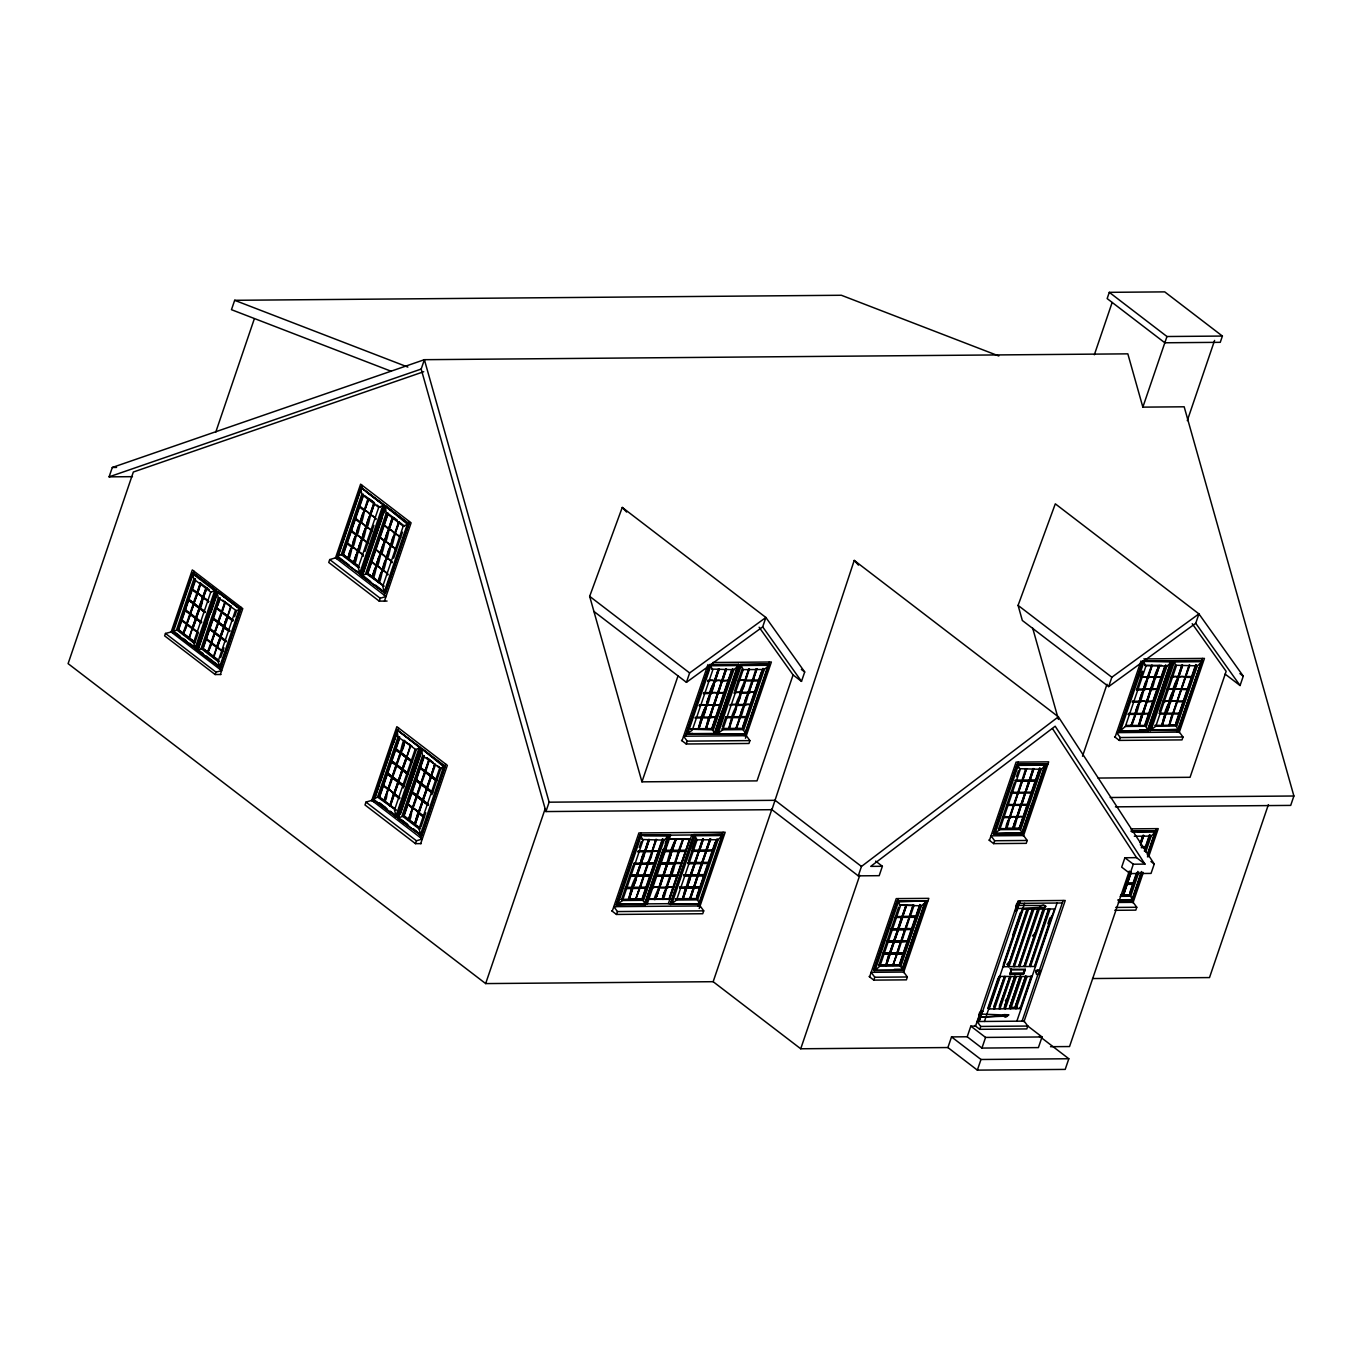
<?xml version="1.0" encoding="UTF-8"?>
<svg xmlns="http://www.w3.org/2000/svg" width="1362" height="1362" viewBox="0 0 1362 1362"><rect width="100%" height="100%" fill="white"/><g stroke="black" fill="none" stroke-linecap="round" stroke-linejoin="round"><path stroke-width="1.5" d="M1035.818 971.77L1037.435 970.408M1004.509 976.707L993.919 1006.246M1008.016 966.373L1027.476 909.203L1028.429 909.51L1008.97 966.679L1008.016 966.373L1027.067 908.88M1009.889 976.673L999.299 1006.195M1013.413 966.322L1032.873 909.152L1033.809 909.476L1014.349 966.645L1013.413 966.322L1032.447 908.829M1003.998 1008.152L1014.962 975.975L1004.696 1006.143M1015.286 976.622L1016.324 976.622L1005.377 1008.799L1004.424 1008.476M1018.793 966.271L1038.253 909.101L1039.206 909.424L1019.729 966.594L1018.793 966.271L1037.827 908.777M1009.395 1008.118L1020.342 975.924L1010.076 1006.109M1020.666 976.571L1021.721 976.571L1010.757 1008.748L1009.821 1008.442M1024.173 966.237L1043.65 909.067L1044.586 909.373L1025.126 966.543L1024.173 966.237L1043.224 908.743M1014.775 1008.067L1025.739 975.89L1015.456 1006.058M1026.063 976.537L1027.101 976.52L1016.137 1008.714L1015.201 1008.391M1029.57 966.186L1049.029 909.016L1049.966 909.339L1030.506 966.509L1029.57 966.186L1048.604 908.692M1020.683 1008.34L1031.545 976.486M1035.052 966.135L1054.528 908.965L1022.096 909.237L1023.032 909.561L1003.573 966.731L1002.636 966.407M192.536 640.344L178.66 629.721L172.582 631.287L192.519 572.738L216.269 590.512L196.349 649.061L172.582 631.287L192.519 572.738L240.376 609.444M408.566 524.047L360.726 487.29L361.764 494.372L341.283 554.538L337.044 556.837L360.811 574.594L384.476 505.047L360.726 487.29L337.044 556.837L338.253 556.53M444.812 766.585L396.972 729.828L398.01 736.91L377.529 797.059L373.29 799.375L396.478 817.132L420.739 747.585L396.972 729.811L373.29 799.375L374.499 799.051L390.23 752.863M633.109 865.568L621.498 899.669L622.553 900.486L643.63 900.316L664.111 840.133L669.202 835.11L639.936 834.991L616.237 904.572L645.622 904.419L641.945 899.022L629.295 899.124M691.266 729.232L713.399 729.862L733.88 669.712L738.681 665.558L738.493 664.333L709.687 664.571L686.005 734.118L715.288 734.237L711.713 728.585L690.636 728.755M745.269 733.641L769.411 664.435L740.605 664.673L716.923 734.22L722.762 729.794L743.839 729.606L764.32 669.457L769.121 665.303L768.951 664.077L740.145 664.315L716.463 733.88L745.831 733.726L742.154 728.329L723.188 728.483M640.14 835.434L723.222 834.668L718.132 839.69L697.633 899.856L699.54 904.232L670.257 904.113L693.939 834.548L722.762 834.31L722.933 835.536L695.063 835.757L693.939 834.548L670.734 903.67L616.765 904.13M1124.893 857.754L1133.32 864.206L1144.965 864.104L1136.555 857.651L1124.893 857.754L1121.692 867.151L1130.119 873.587L1151.043 873.417L1154.244 864.036L1058.376 716.821L854.229 560.412L771.931 809.692L545.924 811.565L421.181 369.068L424.382 359.687L1127.838 353.848L1142.854 407.136L1184.174 406.795L1293.9 796.004L1290.699 805.402L1115.427 806.849M897.575 901.286L926.552 900.793L898.392 901.882L897.269 900.674L873.587 970.238L902.972 970.084L899.635 964.96L878.558 965.13M1014.401 782.724L998.687 828.862L999.742 829.662L1020.819 829.492L1041.3 769.309L1046.391 764.286L1017.125 764.184L993.426 833.748L1022.811 833.595L1019.134 828.198L1006.484 828.3M1178.011 729.402L1178.794 730.39L1202.459 660.842L1173.669 661.081L1149.971 730.628L1155.827 726.201L1176.887 726.014L1197.368 665.865L1202.169 661.711L1201.999 660.485L1173.193 660.723L1149.511 730.287L1178.794 730.39L1175.219 724.737L1168.885 724.788M1145.714 852.135L1151.179 836.098L1156.27 831.075L1131.124 830.922M196.111 648.193L196.349 649.061L172.651 631.117L193.081 572.738L216.269 590.512L195.77 649.061L193.523 642.728L176.566 629.738L193.813 579.088L192.519 572.755M360.726 487.29L383.846 505.353M396.972 729.828L420.092 747.891M132.454 476.666L109.096 476.853L112.297 467.472L424.382 359.687L549.124 802.184L545.924 811.565M998.823 355.976L841.375 295.265L234.673 300.304L231.472 309.685L391.269 371.298M215.724 432.231L254.302 318.878M165.466 633.432L215.945 672.113L221.665 670.649L171.169 631.968L165.466 633.432L164.632 635.85L215.128 674.53L221.002 674.496M171.169 631.968L192.297 569.929L242.776 608.61L220.355 674.496M172.855 633.262L173.57 631.151L180.039 636.088M174.251 629.159L192.587 575.326M193.251 573.334L193.983 571.223M195.124 579.071L177.877 629.721L194.834 642.711L198.154 632.972M178.66 629.721L195.243 581.012M183.444 634.181C189.761 614.5 186.952 628.921 182.849 633.739L186.339 624.205L181.095 620.187M189.829 613.922L184.364 609.904L189.829 613.922L186.594 623.455M193.336 603.638L187.854 599.638L193.336 603.638L190.084 613.189M205.304 611.878L188.109 598.888L193.353 602.906L196.826 593.372L191.599 589.354M208.812 601.612L191.616 588.622L196.843 592.623L200.333 583.089L197.677 593.083L200.929 583.549M190.425 614.364L186.934 623.915L190.425 614.364L195.719 618.433L192.246 627.967L195.719 618.433M193.932 604.098L190.442 613.632L193.932 604.098L199.227 608.15L195.736 617.701L199.227 608.15M193.932 603.366L197.422 593.815L193.932 603.366L205.066 611.896L199.584 608.61L196.332 618.144L199.822 608.61L204.811 612.628M188.739 638.25L192.229 628.716L189.335 638.71M205.985 587.601C199.652 607.844 203.84 591.483 206.82 588.061L203.33 597.595L206.82 588.061M202.717 597.884C192.11 621.259 210.582 594.683 197.184 593.815M196.315 618.893L192.842 628.427L196.315 618.893L200.248 621.889M203.074 598.327C197.575 625.703 199.55 586.12 208.318 602.345M193.523 642.728L210.769 592.078L215.707 590.512L196.179 648.465M198.069 632.445L192.587 629.159M215.707 590.512L214.685 590.699L195.089 648.295L195.77 649.061M198.256 649.861L197.081 650.066L217.597 591.517L240.785 609.274L220.848 667.84L197.149 649.878L203.159 648.482L218.584 660.298M197.66 650.066L217.597 591.517L240.785 609.274L235.268 610.857L218.039 661.506L220.269 667.84L240.206 609.291L217.018 591.517L218.312 597.867L201.082 648.516L218.039 661.506M198.784 647.954L207.603 622.042M211.093 612.185L217.784 592.13M219.622 597.85L202.376 648.499L219.333 661.489M203.159 648.482L215.758 611.487M217.75 605.63L219.742 599.791M207.943 652.96C214.26 633.279 211.451 647.682 207.364 652.517L210.838 642.966L205.611 638.965M214.345 632.7L208.863 628.682L214.345 632.7L211.093 642.234M217.835 622.417L212.37 618.399L217.835 622.417L214.6 631.951M229.803 630.657L212.608 617.667L217.852 621.685L221.342 612.151L216.098 608.133M214.924 633.143L211.451 642.694L214.924 633.143L220.235 637.212L216.745 646.746L220.235 637.212M218.431 622.877L214.941 632.411L218.431 622.877L223.726 626.929L220.252 636.48L223.726 626.929M218.448 622.128L221.921 612.594L218.448 622.128L223.981 626.197L227.233 616.663L221.7 612.594M225.428 602.31C215.247 632.138 231.949 581.523 221.597 611.402M213.255 657.029L216.728 647.495L213.834 657.471M223.743 626.197L227.233 616.663M230.484 606.379C232.647 600.489 222.415 631.781 231.08 606.839M220.814 637.654L217.341 647.205L220.814 637.654L226.058 641.672M224.083 627.388L220.831 636.922L224.321 627.388L229.565 631.406L224.321 627.388M224.338 626.656C234.894 603.434 216.711 629.482 229.582 630.657L229.327 631.406M222.585 651.223L217.086 647.937M220.661 657.591L223.981 647.852M234.587 616.697L236.579 610.84L218.312 597.867L219.997 597.85L202.751 648.499L218.158 660.315M215.128 674.53L215.945 672.113M239.184 609.478L219.588 667.074L220.269 667.84M219.98 669.355L241.091 607.333M329.723 559.578L380.202 598.258L386.008 596.522L335.529 557.841L329.723 559.578L328.736 562.455L379.232 601.136L387.063 601.068M335.341 558.386L360.607 484.157L411.103 522.838L384.459 601.085M337.623 556.837L361.305 487.29L361.509 488.226M337.214 559.135L362.292 485.451M363.433 494.355L342.952 554.521L358.376 566.337M358.24 567.528L378.721 507.362L383.914 505.047L360.232 574.611L358.24 567.528L341.283 554.538L343.377 554.521L363.177 496.364M346.425 543.2L351.668 547.201L347.804 558.539M350.579 530.993L355.822 534.994L351.958 546.332M354.733 518.786L359.977 522.787L356.112 534.125M358.887 506.562L364.131 510.58L360.266 521.918M352.009 547.66C345.505 579.752 347.787 534.5 357.559 551.729L353.456 563.051L357.559 551.729M356.18 535.453C349.659 567.545 351.941 522.293 361.713 539.522L357.61 550.844L361.713 539.522M360.334 523.246C353.831 555.338 356.095 510.086 365.867 527.298L361.781 538.637L365.867 527.298M364.488 511.039C357.985 543.132 360.249 497.879 370.021 515.091L365.935 526.43L370.021 515.091M368.642 498.832L364.778 510.154L368.881 498.832M373.937 502.884L370.089 514.223L374.175 502.884M357.917 552.172C351.413 584.23 353.694 539.114 363.382 556.19M362.071 539.965C355.567 572.023 357.848 526.907 367.536 543.983M366.225 527.758C359.721 559.816 362.003 514.7 371.69 531.776M370.379 515.551C363.875 547.609 366.157 502.493 375.844 519.569M365.016 551.474L373.886 525.409M382.858 505.336L359.568 573.742L360.232 574.611M360.658 573.93L384.033 505.268M382.16 513.389L383.522 509.371M362.769 575.292L361.543 575.615L385.804 506.068L408.992 523.825L385.31 593.372L361.543 575.615L367.876 573.3L387.676 515.142M362.122 575.615L385.804 506.051L408.992 523.825L403.237 526.141L382.756 586.307L384.731 593.389L408.413 523.825L407.374 524.115L385.225 506.068L386.263 513.151L365.782 573.317L384.05 586.29L367.093 573.3L387.574 513.133L396.836 520.233M362.598 575.428L381.973 518.513M383.965 513.031L385.974 506.749M376.167 565.979L372.081 577.318L376.167 565.979L370.992 561.093L387.949 574.083M380.321 553.772L376.235 565.111L380.321 553.772L375.146 548.886L392.103 561.876M384.476 541.565L380.39 552.904L384.476 541.565L379.3 536.679L396.495 549.669M388.63 529.358L384.544 540.697L388.63 529.358L383.454 524.472L400.649 537.462M376.525 566.439C370.021 598.531 372.286 553.278 382.058 570.491L378.193 581.829M380.679 554.232C374.175 586.324 376.44 541.072 386.212 558.284L382.364 569.622M384.833 542.025C378.33 574.1 380.594 528.865 390.366 546.077L386.519 557.416M388.987 529.818C382.484 561.893 384.765 516.658 394.52 533.87L390.673 545.209M393.141 517.611L389.294 528.933L393.38 517.611M398.674 521.663L394.827 533.002M382.416 570.95C375.912 603.008 378.193 557.892 387.881 574.968M386.57 558.743C380.066 590.802 382.347 545.685 392.052 562.761M390.724 546.537C384.22 578.595 386.502 533.478 396.206 550.554M394.878 534.33C388.374 566.388 390.656 521.271 400.36 538.348M399.032 522.123L395.184 533.444L399.27 522.123M393.618 558.216L402.488 532.15M379.232 601.136L380.202 598.258M407.374 524.115L384.084 592.521L384.731 593.389M384.322 595.228L409.417 521.544M365.969 802.099L416.449 840.797L422.254 839.043L371.775 800.362L365.969 802.099L364.999 804.976L415.478 843.657L421.352 843.606M371.588 800.924L396.853 726.678L447.349 765.359L420.705 843.623M373.869 799.358L396.87 731.803M373.46 801.656L378.994 785.414M380.321 781.499L397.023 732.433M397.687 730.475L398.538 727.972M393.652 742.818L397.074 732.773M387.915 789.739L383.812 801.077L387.915 789.739L382.739 784.852L399.934 797.843M382.739 784.852L388.204 788.853L392.069 777.532L386.587 773.514L387.131 772.646L404.088 785.636M386.893 772.646L392.375 776.646L396.223 765.325L390.758 761.307L391.286 760.439L408.242 773.429M391.047 760.439L396.529 764.44L400.377 753.118L394.912 749.1L395.44 748.232L412.397 761.222M399.321 736.893L378.84 797.059L396.172 810.049M379.215 797.059L399.696 736.893L398.01 736.91L416.278 749.883L403.305 787.985M395.797 810.049L377.529 797.059L379.623 797.042L399.424 738.885M387.983 788.87L391.83 777.532M392.137 776.663L395.984 765.325M396.291 764.44L400.139 753.118M400.445 752.233C407.238 720.243 405.161 765.257 395.201 748.232M388.562 789.313L392.665 777.974L397.959 782.043L394.095 793.382L388.8 789.313M392.716 777.106L396.819 765.767L402.113 769.836L398.266 781.175L392.954 777.106M394.163 794.71L390.298 806.032L394.163 794.71L399.628 798.711L394.452 793.825L398.317 782.503L403.561 786.504L403.85 785.636L398.606 781.618L402.471 770.296L407.715 774.297L408.004 773.429L396.87 764.899L400.973 753.561L406.268 757.63L402.182 768.968L406.268 757.63M412.158 761.222L401.041 752.692L405.127 741.354L404.293 740.911M389.719 805.589C398.794 780.818 391.081 797.723 390.536 806.032M393.873 793.382L397.959 782.043M398.027 781.175L402.113 769.836M410.2 745.423C411.801 741.745 401.194 773.241 410.779 745.882M406.625 758.089L402.76 769.411L406.863 758.072L412.107 762.09L406.863 758.072M403.561 786.504L398.555 782.503L394.452 793.825M407.715 774.297L402.709 770.296L398.606 781.618M419.121 747.874L395.831 816.281L396.478 817.132L420.16 747.585L414.967 749.9L394.486 810.067L396.478 817.132M398.572 814.153L399.951 810.135M399.015 817.83L397.806 818.153L422.05 748.589L445.238 766.363L421.556 835.91L397.806 818.153L404.139 815.821L413.384 822.903M399.049 816.161L422.05 748.589L422.254 749.543M400.19 814.033L421.556 751.245M400.377 813.812L420.211 755.569M412.414 808.517L408.328 819.839L412.414 808.517L407.238 803.631L424.433 816.621M407.238 803.631L412.72 807.632L416.568 796.31L411.103 792.292L411.63 791.407L428.587 804.414M411.392 791.424L416.874 795.425L420.722 784.103L415.257 780.085L415.785 779.2L432.741 792.207M415.546 779.217L421.028 783.218L424.893 771.896L419.717 767.01L431.073 775.523L434.938 764.201L431.073 775.523M423.82 755.672L403.339 815.838L420.671 828.828M403.714 815.821L424.195 755.672L422.526 755.672L402.045 815.838L419.002 828.828L420.977 835.91L420.33 835.059L443.62 766.653L444.608 766.67M404.139 815.821L423.922 757.664M412.482 807.632L416.346 796.31M416.636 795.425L420.5 784.103M420.79 783.218L424.655 771.896M428.809 759.69C417.027 794.914 437.219 735.633 425.778 771.471M413.078 808.092L417.164 796.753L422.458 800.822L418.611 812.144L413.299 808.092M417.232 795.885L421.318 784.546L426.612 788.615L422.765 799.937L417.453 795.885M421.386 783.678L425.472 772.339L430.784 776.408L426.919 787.73L421.624 783.678M414.218 824.368C423.293 799.596 415.597 816.485 415.035 824.81L418.9 813.472L415.035 824.81M418.372 812.161L422.458 800.822M422.526 799.954L426.612 788.615M426.681 787.73L430.784 776.408M418.662 813.489L424.144 817.489L418.968 812.603L422.816 801.282L428.298 805.282L422.816 801.282M428.06 805.282L423.122 800.396L426.97 789.058L432.452 793.076L426.97 789.058M432.214 793.076L427.276 788.189L431.124 776.851L436.606 780.869L431.124 776.851M423.054 801.265L418.968 812.603M427.208 789.058L423.122 800.396M431.362 776.851L427.276 788.189M434.699 764.201L431.431 775.982L435.517 764.644M419.002 828.828L439.483 768.679L444.659 766.363M436.368 780.869L436.674 780L419.717 767.01M420.994 826.819L425.761 812.773M431.907 794.727L440.794 768.662L437.696 766.295M415.478 843.657L416.449 840.797M420.569 837.766L445.663 764.082M423.701 371.724L133.34 472.018L68.1 663.635L485.655 983.585L545.209 808.636M759.128 627.235L793.076 674.939L757.017 780.886L641.945 781.839L678.021 675.892M593.917 611.436L686.431 682.345L689.632 672.947L765.887 617.48L804.704 671.994L801.503 681.375L793.076 674.939M612.253 911.212L638.897 832.948L725.18 832.233L699.217 908.488M615.913 906.632L640.991 832.931M668.929 835.962L640.395 835.349L643.034 840.303L622.553 900.486L616.714 904.913L640.242 835.621M641.042 836.2L617.752 904.64L616.714 904.913M616.475 914.447L617.446 911.57L613.819 906.649L700.102 905.934L703.728 910.855L702.741 913.732L616.475 914.447L611.725 910.82M639.255 847.522L641.298 841.512M651.104 875.238L644.396 875.153L648.261 863.814L655.258 863.031L634.181 863.202L633.892 864.087L640.395 864.036L636.531 875.357L630.027 875.408L651.104 875.238L644.107 876.021L640.429 887.513M638.046 851.863L638.335 850.995L659.412 850.824L652.415 851.608L648.567 862.946L655.258 863.031M682.021 740.775L707.985 664.52M628.222 899.788C636.565 876.021 629.516 891.191 628.955 899.771L632.819 888.45L639.408 888.382L635.543 899.72L639.408 888.382M636.054 876.089C621.923 905.611 647.682 868.633 629.533 876.141M636.343 875.221L640.395 864.036M640.498 863.014C647.444 834.225 645.877 869.995 634.181 863.202M648.516 839.469L644.856 850.944L648.704 839.605M639.221 888.245L632.632 888.296L628.955 899.771M643.375 876.038L636.786 876.089L632.921 887.428L636.973 876.226L643.562 876.175L639.697 887.513L643.562 876.175M637.075 875.204L640.94 863.883L647.716 863.968L643.868 875.306L637.263 875.357L641.127 864.019L647.716 863.968M641.23 862.997L645.094 851.659L651.87 851.761C652.704 866.538 633.245 869.773 645.094 851.659M649.248 839.452L645.588 850.927L649.436 839.605M685.665 736.195L709.908 665.014M709.687 664.571L712.803 669.883L692.322 730.049L686.465 734.476L710.147 664.928L738.953 664.69L715.288 734.237L714.505 733.25L722.03 711.168M710.147 664.928L710.811 665.78L687.521 734.186L686.465 734.476M686.227 743.992L687.214 741.132L683.588 736.212L746.308 735.684L749.934 740.605L748.964 743.482L686.227 743.992L681.494 740.366M699.796 704.988L699.489 705.856L699.591 704.835L720.856 704.801L713.858 705.584L710.198 717.076L713.858 705.584M710.164 693.598L706.299 704.92L710.164 693.598L703.456 693.513L703.762 692.628L725.01 692.594L718.012 693.377L714.352 704.869L718.012 693.377M707.917 680.421L707.797 681.443L707.917 680.421L729.164 680.387L722.166 681.17L718.506 692.645L722.166 681.17M695.335 718.063L695.624 717.195L716.701 717.008L709.704 717.808L706.044 729.283L709.704 717.808M703.643 693.65L703.762 692.628M643.664 875.153L647.529 863.814M647.835 862.946L651.87 851.761M655.837 839.401L652.177 850.875L656.024 839.537M635.543 899.72L639.953 888.245L646.95 887.445L625.686 887.479M656.569 839.401L652.721 850.722M718.285 669.031L714.607 680.506L718.472 669.185M697.991 729.351C706.316 705.584 699.268 720.753 698.723 729.334L702.383 717.859L698.723 729.334M705.993 705.805C691.607 735.191 717.246 698.025 699.302 705.72M714.318 681.392C699.915 710.777 725.554 673.611 707.61 681.289M706.537 705.652C700.068 734.816 701.192 698.485 713.313 705.737L709.466 717.076L713.313 705.737M710.692 693.445C704.222 722.609 705.346 686.278 717.468 693.53L713.62 704.869L717.468 693.53M714.863 681.238C708.376 710.402 709.5 674.071 721.639 681.323L717.774 692.662L721.639 681.323M641.945 899.022L662.443 838.839M662.766 839.094L642.285 899.278L621.208 899.448M644.754 903.704L616.237 904.572L645.52 904.674L644.754 903.704L663.226 849.462M665.269 843.436L667.329 837.409M644.839 903.891L663.549 848.935M645.06 904.334L668.742 834.753L668.01 835.4M725.605 668.98L721.928 680.455L725.793 669.117M645.52 904.674L669.202 835.11M705.312 729.283C713.637 705.516 706.589 720.702 706.044 729.283M650.593 891.106L660.825 861.005M726.338 668.963L722.66 680.438L726.525 669.117M647.852 899.124L668.64 839.179L689.717 838.992L669.236 899.175L649.963 899.107M647.256 903.874L670.632 835.178M711.713 728.585L731.513 670.427M712.037 728.84L732.518 668.674M732.824 668.895L712.343 729.062L690.977 729.01M662.698 875.766L659.038 887.241L662.885 875.919L656.195 875.817L662.885 875.919M666.852 863.559L663.192 875.034L667.039 863.695L660.349 863.61L667.039 863.695M667.159 862.674C674.088 833.902 672.539 869.671 660.842 862.878L681.919 862.708L681.613 863.576C669.168 856.63 668.538 892.502 675.109 863.644M658.731 888.126C644.515 917.682 669.695 879.937 652.228 888.177M675.365 839.281C667.601 863.355 670.41 847.198 676.097 839.281L672.232 850.603L676.097 839.281M659.276 887.973L655.599 899.448L659.276 887.973L666.052 888.058L662 899.26M663.43 875.766L659.77 887.241L663.617 875.902L670.206 875.851L663.617 875.902M667.584 863.559L663.924 875.034L667.772 863.695L674.377 863.644L667.772 863.695M671.943 851.488L668.078 862.827L671.738 851.335L678.531 851.437L671.738 851.335M714.607 733.454L737.983 664.775M714.812 733.88L738.493 664.333L737.761 664.979M740.451 664.945L741.251 665.524L717.961 733.948L716.923 734.22M670.019 875.715L666.171 887.037M674.173 863.491L670.325 874.83M678.344 851.284L674.667 862.759L667.891 862.674M666.597 887.905C660.144 917.069 661.234 880.822 673.305 888.007L673.407 886.985M677.459 875.8L670.751 875.698L666.903 887.037L670.938 875.851L677.459 875.8L677.561 874.779M685.767 851.369L679.263 851.42L675.399 862.759L679.076 851.284L686.073 850.501L664.809 850.518L686.073 850.501M683.418 839.213C671.245 874.319 691.436 815.021 678.634 850.416M722.405 726.985L725.81 716.957M734.68 690.875L742.188 668.827M722.762 729.794L743.243 669.627L740.605 664.673M668.929 898.954L689.717 838.992M668.333 903.704L691.76 835.008M686.431 682.345L762.686 626.878L765.887 617.48L622.264 507.43L589.661 596.335L641.945 781.839M748.725 668.776L745.065 680.268L748.913 668.929M728.432 729.096C736.774 705.329 729.726 720.498 729.164 729.079L732.841 717.604L739.617 717.706L735.752 729.028L740.162 717.553L736.484 729.028M736.45 705.55C722.098 734.952 747.551 697.736 729.93 705.601M740.605 693.343C726.252 722.745 751.705 685.529 734.101 693.394M744.759 681.136C730.407 710.538 755.859 673.322 738.255 681.187M739.719 716.684L743.584 705.346L736.995 705.397L733.131 716.735M737.472 704.665L741.149 693.19L747.738 693.139L743.873 704.477M748.027 692.254L751.892 680.932L745.303 680.983L741.439 692.322M745.797 680.251L749.458 668.776M670.717 904.47L694.399 834.906L697.055 839.86L676.556 900.027L670.717 904.47L671.755 904.198L695.063 835.757M692.288 848.849L695.71 838.822M688.491 861.107L695.999 839.043M752.386 680.2L756.046 668.725M744.316 705.346C737.472 734.407 739.498 698.28 750.82 705.278M748.47 693.139C741.643 722.2 743.652 686.073 754.974 693.071M752.811 681.068L748.947 692.407L752.811 681.068L759.128 680.864M756.778 668.725L753.118 680.2L756.966 668.861M682.226 899.329C690.568 875.562 683.52 890.748 682.958 899.329L686.823 887.99L693.411 887.939L689.564 899.278L693.411 887.939M683.843 874.83L690.364 874.762L694.399 863.576L690.551 874.915L684.03 874.966M687.997 862.606L694.518 862.555L698.57 851.369L694.705 862.708L688.202 862.759M702.537 839.009L698.859 850.484L702.724 839.162M686.397 887.122C693.105 858.366 691.641 893.812 679.876 887.173M693.224 887.803L686.635 887.854L682.958 899.329M690.789 875.647L687.129 887.122L693.718 887.071L697.565 875.732L690.789 875.647L704.818 875.664L704.92 874.642L698.417 874.693L702.264 863.372L709.279 862.589L702.571 862.486L706.435 851.165L713.433 850.365L706.725 850.28L710.589 838.941M691.096 874.762L694.943 863.423L701.532 863.372L697.872 874.847L691.096 874.762L697.872 874.847M695.25 862.555L699.098 851.216L705.891 851.301L702.026 862.64L695.25 862.555L702.026 862.64M703.269 839.009L699.591 850.484L703.456 839.145M687.129 887.122L690.977 875.783M691.283 874.915L695.131 863.576L701.736 863.525M695.437 862.691L699.098 851.216M742.835 726.321L761.273 672.181M742.494 728.585L762.975 668.419M744.214 735.701L745.065 733.199M745.729 731.241L769.309 662.017M745.95 731.649L768.951 664.077L768.202 664.724M697.378 875.579L693.718 887.071M697.684 874.71L701.532 863.372M701.839 862.504L705.891 851.301M692.168 850.399L705.993 850.28L709.857 838.958M710.045 839.094L705.993 850.28M700.664 887.888L693.956 887.786L690.296 899.26L694.143 887.939L700.953 887.002L679.689 887.037M704.818 875.664L698.11 875.579L694.262 886.917L700.953 887.002M694.45 887.054L698.11 875.579M698.417 874.693L702.469 863.508L708.972 863.457M702.571 862.486L706.435 851.165M710.777 839.094L706.725 850.28M745.44 738.255L771.386 662L712.854 662.494M696.646 896.571L715.084 842.397M716.106 840.66L696.288 898.835L675.212 899.005M698.008 905.951L698.859 903.449M699.523 901.474L723.086 832.25M694.245 835.161L722.762 834.31L699.54 904.232L723.222 834.668M485.655 983.585L713.16 981.696L772.033 808.756M771.931 809.692L858.264 875.851L861.465 866.453L1058.376 716.821M713.16 981.696L800.72 1048.774L859.78 875.289M875.647 861.125L882.372 866.283L879.188 875.681L858.264 875.851M869.603 976.894L896.247 898.614L928.833 898.358L903.551 972.604M874.098 969.795L898.341 898.597M924.662 903.074L902.104 969.369L902.87 970.357L874.046 970.595L897.728 901.031L927.982 900.861M874.046 970.595L875.085 970.306L898.392 901.882L897.745 901.031M873.808 980.112L874.796 977.252L871.152 972.332L903.738 972.059L907.364 976.98L906.394 979.857L873.808 980.112L869.075 976.486M926.262 901.661L921.461 905.815L900.98 965.981L879.903 966.152L878.848 965.352L898.648 907.177M895.379 917.545L902.189 916.609L906.053 905.287L902.002 916.473L895.685 916.677M1109.298 292.336L1107.153 298.584L1164.833 342.781L1220.267 342.322L1222.395 336.056L1164.731 291.877L1109.298 292.336L1166.962 336.516L1222.395 336.056M885.572 965.454C893.898 941.687 886.849 956.873 886.304 965.454L890.152 954.115L896.741 954.064L892.893 965.403L896.741 954.064M883.019 953.162L889.539 953.111L893.574 941.908L889.726 953.247L883.206 953.298M887.173 940.955L893.693 940.887L897.745 929.701L893.881 941.04L887.377 941.091M897.847 928.68L901.712 917.341L898.035 928.833L891.344 928.731L898.035 928.833M896.554 953.928L889.965 953.979L886.304 965.454M890.271 953.094L894.119 941.772L900.708 941.704L897.047 953.196L890.271 953.094L897.047 953.196M894.425 940.887L898.29 929.548L904.879 929.497L901.201 940.972L894.425 940.887L901.201 940.972M898.579 928.68L902.444 917.341L909.22 917.426L905.355 928.765L898.579 928.68L905.355 928.765M902.734 916.473L906.598 905.134L902.734 916.473L909.51 916.558L913.187 905.083L909.322 916.405M890.459 953.247L894.306 941.908L900.912 941.857M894.613 941.04L898.477 929.701L905.066 929.65M898.767 928.816L902.631 917.494M1094.35 354.767L1112.141 302.517M896.86 953.042L900.708 941.704M901.014 940.836L904.879 929.497M905.168 928.629L909.22 917.426M892.893 965.403L897.286 953.911L904.283 953.128L897.592 953.042L904.283 953.128M897.779 953.179L901.44 941.704L908.454 940.921L901.746 940.819L908.454 940.921M901.933 940.972L905.611 929.497L912.608 928.714L905.9 928.612L912.608 928.714M906.088 928.765L909.765 917.29L916.456 917.375C916.575 913.749 901.593 917.92 916.762 916.49M910.242 916.558L914.106 905.219L899.329 905.168L921.461 905.815L920.406 904.998L899.924 965.181L878.848 965.352M899.295 964.688L919.776 904.521M899.635 964.96L920.116 904.777M919.554 918.55L902.189 969.557L894.17 969.642M902.41 969.999L925.581 900.878M902.87 970.357L926.552 900.793M989.442 840.405L1016.086 762.124L1048.672 761.852L1023.39 836.115M1018.18 762.107L993.954 833.306L1022.028 833.067M1017.431 764.797L1020.223 769.479L999.742 829.662L993.885 834.106L1017.584 764.525L1046.391 764.286L1022.709 833.867L1021.943 832.88L1044.501 766.585M1017.584 764.525L1018.231 765.376L994.941 833.816L993.885 834.106M993.647 843.623L994.635 840.746L991.008 835.825L1023.577 835.553L1027.22 840.473L1026.233 843.35L993.647 843.623L988.914 839.996M1016.444 776.698L1018.487 770.688M1142.854 407.136L1166.962 336.516M1002.875 816.655L1009.565 816.757L1013.43 805.419L1006.722 805.334M1007.029 804.448L1013.72 804.55L1017.584 793.212L1010.876 793.127M1011.183 792.241L1017.874 792.326L1021.551 780.852L1015.048 780.903M1021.551 780.852L1015.235 781.056L1015.337 780.034L1022.045 780.12L1025.705 768.645M1009.804 817.472C1003.334 846.653 1004.458 810.322 1016.597 817.575L1012.732 828.896L1016.597 817.575M1010.11 816.604L1013.975 805.265L1020.751 805.368L1016.886 816.689L1010.298 816.74L1013.975 805.265M1014.264 804.397L1018.129 793.059L1024.905 793.144L1021.04 804.482L1014.452 804.533L1018.129 793.059M1018.418 792.173L1022.283 780.852L1029.059 780.937L1025.211 792.275L1018.606 792.326L1022.47 780.988L1029.059 780.937M1026.625 768.781L1022.777 780.12L1026.437 768.645M1020.564 805.214L1016.886 816.689M1028.872 780.801L1025.211 792.275M1033.026 768.577L1029.366 780.068L1033.213 768.73M1017.142 817.421C1010.689 846.568 1011.779 810.339 1023.832 817.506L1023.952 816.485M1021.296 805.214L1017.618 816.689L1021.296 805.214L1027.987 805.3L1028.106 804.278M1025.45 792.99L1021.772 804.482L1025.45 792.99L1032.141 793.093L1032.26 792.071M1036.312 780.886L1029.791 780.937L1025.739 792.122L1029.604 780.784L1036.312 780.886L1036.414 779.864M1033.945 768.713L1030.098 780.051L1033.758 768.577M1019.134 828.198L1039.615 768.015M1019.474 828.454L1039.955 768.287M800.72 1048.774L947.901 1047.548L951.527 1036.908L967.207 1036.771L981.951 1048.076L1038.406 1047.599L1042.032 1036.959L1027.306 1025.671M1022.028 833.067L1032.055 803.631M1034.728 795.783L1044.739 766.346M1022.249 833.51L1045.931 763.946L1045.199 764.576M967.207 1036.771L970.834 1026.131L975.55 1026.097L1018.18 900.861L1065.237 900.469L1023.952 1021.721M978.154 1019.304C980.895 1021.262 976.503 1014.69 980.912 1011.149L982.734 1011.336L980.912 1011.149M1015.15 910.582C1017.908 912.557 1013.515 905.985 1017.925 902.444L1019.746 902.631L1017.925 902.444M978.393 1019.491L981.168 1011.353M1015.405 910.786L1018.18 902.648M979.721 1019.287L982.496 1011.149M1016.716 910.582L1019.491 902.427M1020.274 900.844L979.193 1021.5L977.507 1020.223M979.755 1029.314L980.725 1026.437L977.099 1021.517L1024.156 1021.125L1027.782 1026.063L1026.812 1028.923L979.755 1029.314L974.698 1025.45M1187.289 420.637L1214.598 340.415M987.842 1008.289L998.108 978.12M1012.885 934.707L1020.325 912.88M999.214 976.435L988.267 1008.612L989.204 1008.936L1000.168 976.741L999.214 976.435L1032.073 976.486L1031.221 975.839L1020.955 1006.007M1003.3 964.432L1021.432 911.212M984.42 1021.466L1024.65 903.295M981.951 1048.076L985.56 1037.418L1042.032 1036.959M1082.501 756.25L1107 684.286M1009.94 973.762L1011.472 969.233L1025.297 969.284L1023.764 973.813L1009.94 973.762L1023.764 973.813M977.354 1070.123L980.981 1059.483L1068.829 1058.751L1065.203 1069.408L977.354 1070.123L947.901 1047.548M1010.144 973.915L1011.472 969.233M1108.651 686.618L1195.734 623.285L1198.935 613.887L1055.312 503.838L1018.078 605.375L1022.334 620.476L1108.651 686.618L1111.852 677.237L1198.935 613.887L1243.268 676.148L1240.067 685.529L1225.136 674.088M1004.134 1016.546L1006.91 1016.529L1008.51 1014.775L1003.947 1014.588M1043.905 907.807L1045.761 906.258L1044.16 908.011L1041.147 907.841M1003.692 1016.222L980.47 1017.091L1002.636 1015.865L1005.65 1016.903L1008.765 1014.962L1003.011 1014.758M1023.56 973.643L1025.297 969.284M1047.889 923.776L1049.898 917.852M1051.634 915.877L1034.643 965.811L1035.478 966.458L1003.045 966.731M1016.852 1021.194L1057.082 903.023M1115.086 737.183L1141.05 660.928M1119.07 730.526L1142.735 660.979L1171.558 660.74L1171.729 661.949L1143.212 661.336L1119.53 730.883L1119.802 729.896M1118.73 732.603L1142.956 661.421M1119.53 730.883L1120.568 730.611L1143.859 662.187L1143.212 661.336L1172.018 661.098L1148.336 730.645L1119.53 730.883L1148.438 730.372L1139.636 729.743M1022.062 1021.142L1063.143 900.486M1140.42 677.289L1142.463 671.279M1119.292 740.4L1120.262 737.54L1116.636 732.62L1179.356 732.092L1182.999 737.012L1182.012 739.889L1119.292 740.4L1114.559 736.774M1146.923 701.992L1143.246 713.484L1146.923 701.992L1153.92 701.209L1132.656 701.243L1132.35 702.128L1139.058 702.213L1135.006 713.399M1151.077 689.785L1147.4 701.277L1151.077 689.785L1158.075 689.002L1136.81 689.036L1136.504 689.921L1142.752 671.5M1128.383 714.471L1128.502 713.45L1149.766 713.416L1142.769 714.216L1139.092 725.691L1142.769 714.216M1132.537 702.264L1132.656 701.243M1120.568 730.594L1125.37 726.457L1145.851 666.29L1143.859 662.187M1131.771 725.742L1135.636 714.42L1131.039 725.759L1134.904 714.42L1128.196 714.335M1139.602 702.06C1133.116 731.224 1134.24 694.892 1146.378 702.145L1142.514 713.484L1146.378 702.145M1143.757 689.853C1137.27 719.017 1138.411 682.685 1150.532 689.938L1146.668 701.277L1150.532 689.938M1147.911 677.646C1141.441 706.81 1142.565 670.479 1154.687 677.731L1150.822 689.07L1154.687 677.731M1152.252 665.575C1140.096 700.681 1160.271 641.4 1147.468 676.778M1138.36 725.691C1146.702 701.924 1139.653 717.11 1139.092 725.691M1158.841 665.524C1151.077 689.598 1153.886 673.441 1159.573 665.524L1155.725 676.846L1159.573 665.524M1155.231 677.578C1148.779 706.725 1149.868 670.496 1161.922 677.68L1162.041 676.659M1164.561 666.835L1144.761 724.993L1148.336 730.645M1145.101 725.248L1165.583 665.082M1147.655 729.862L1171.031 661.183M1147.877 730.287L1171.558 660.74L1170.809 661.387M1150.056 729.845L1173.448 661.166M1173.499 661.353L1174.316 661.932L1151.026 730.355L1149.971 730.628M1159.556 711.356L1175.253 665.235L1197.368 665.865L1196.33 665.048L1175.849 725.214L1154.772 725.384M1155.827 726.201L1176.308 666.035L1173.652 661.081M1169.311 701.822C1155.351 730.866 1179.645 695.982 1164.425 701.856M1181.773 665.184L1178.113 676.676L1181.978 665.337M1161.497 725.503C1169.822 701.736 1162.773 716.906 1162.229 725.486L1165.889 714.011L1162.229 725.486M1173.652 689.751C1159.3 719.153 1184.753 681.936 1167.149 689.802M1177.807 677.544C1163.454 706.946 1188.924 669.729 1171.303 677.595M1170.043 701.805C1163.574 730.968 1164.697 694.637 1176.819 701.907L1172.971 713.228L1176.819 701.907M1174.197 689.598C1167.728 718.761 1168.851 682.43 1180.973 689.683L1177.126 701.021L1180.973 689.683M1178.351 677.391C1171.882 706.555 1173.005 670.223 1185.127 677.476L1181.28 688.814L1185.127 677.476M1189.094 665.133L1185.434 676.608L1189.298 665.269M1168.817 725.435C1177.143 701.685 1170.094 716.855 1169.549 725.435L1173.21 713.96L1179.918 714.046L1180.02 713.024M1184.174 700.817L1184.072 701.839L1177.364 701.753L1173.516 713.075M1188.328 688.61L1188.226 689.632L1181.518 689.547L1177.67 700.868M1192.482 676.403L1192.38 677.425L1185.672 677.34L1181.824 688.661M1189.826 665.133L1185.979 676.454M1175.9 722.728L1195.7 664.571M1175.542 724.993L1196.023 664.826M1129.285 871.05L1069.545 1046.544L1050.528 1046.697M1178.692 727.41L1201.999 660.485L1178.998 728.057M1177.279 732.109L1178.13 729.606L1139.636 729.93M1178.794 727.648L1202.357 658.425M1133.32 864.206L1126.766 883.478L1130.443 871.986M1140.334 842.908L1142.905 835.366M1122.611 895.685C1130.954 871.918 1123.905 887.088 1123.344 895.668L1127.208 884.347L1133.712 884.296L1133.831 883.274L1126.578 883.325M1140.522 843.061L1143.093 835.502M1133.712 884.296L1127.021 884.193L1123.344 895.668M1131.175 871.986L1127.31 883.325L1133.831 883.274M1140.42 844.798L1143.637 835.349M1127.498 883.461L1131.362 872.14M1140.607 844.951L1143.825 835.502M1179.169 732.654L1204.451 658.408L1143.808 658.919M1129.694 892.978L1136.521 872.906M1144.727 848.849L1149.494 834.804M1136.861 873.178L1129.353 895.243L1120.926 895.311M1144.369 851.097L1149.834 835.059M1137.832 871.391L1129.643 895.464L1121.215 895.532M1144.676 851.335L1150.124 835.281L1151.179 836.098L1134.325 836.234M1141.305 847.692L1146.191 847.658L1146.293 846.636L1141.407 846.67M1138.887 872.191L1130.698 896.264L1132.588 900.64L1118.185 900.759M1131.056 902.359L1131.907 899.856L1119.853 899.959M1132.571 897.881L1141.39 871.527M1147.281 854.706L1153.954 835.076M1155.299 831.16L1156.151 828.658M1132.809 898.307L1141.594 872.463M1147.689 854.57L1155.129 832.71M1117.93 899.788L1131.822 899.669L1132.588 900.64L1142.292 872.191M1147.485 856.919L1156.27 831.075L1131.192 831.365M1132.963 902.904L1143.314 872.463M1148.677 856.732L1158.245 828.641L1130.886 828.862M1118.423 902.461L1133.15 902.342L1136.776 907.262L1135.806 910.139L1114.763 910.31M1268.38 804.653L1209.507 977.576L1092.562 978.546M715.288 734.237L686.005 734.118L692.696 733.437M745.729 733.982L716.463 733.88L717.195 733.233M1022.709 833.867L993.426 833.748L1021.943 832.88M1178.794 730.39L1149.511 730.287L1178.011 729.419M337.044 556.837L360.811 574.594L360.607 573.64M361.543 575.615L385.31 593.372L385.105 592.419M373.29 799.375L397.057 817.132L390.468 811.292M397.806 818.153L421.556 835.91L413.367 828.845M699.54 904.232L670.257 904.113L670.989 903.483M1132.588 900.64L1118.747 900.486M197.081 650.066L220.848 667.84L221.648 666.971M1006.807 964.483L1009.651 961.317M1032.413 936.017L1035.256 932.851M1005.411 1000.508L1008.169 997.427M1171.729 661.966L1166.928 666.12L1146.446 726.269L1125.37 726.457M875.085 970.306L879.903 966.152L900.384 905.985L898.392 901.882M109.096 476.853L421.181 369.068M1040.023 906.053L1043.36 905.151L1045.761 906.258M1039.887 907.347L1017.72 908.573M112.297 467.472L116.553 467.438M368.046 498.373L364.437 509.711M359.193 505.694L376.15 518.684M355.039 517.9L371.996 530.891M350.885 530.107L367.842 543.097M346.714 542.314L363.45 555.321M184.84 609.172L201.814 622.162M181.35 619.438L198.307 632.445M209.356 627.95L226.313 640.94M205.849 638.216L222.806 651.223M711.917 664.996L768.44 664.52M1163.012 661.251L1201.505 660.928M710.811 665.78L738.681 665.541M741.251 665.524L769.121 665.286M1174.316 661.932L1202.186 661.694M1161.667 665.337L1144.795 665.473L1166.928 666.12L1165.872 665.303L1145.391 725.469L1126.136 725.401M733.88 669.712L711.747 669.082M743.243 669.627L764.32 669.457L763.265 668.64L742.784 728.806L721.707 728.976M738.357 680.166L759.434 679.996M1162.229 676.795L1140.964 676.829C1149.664 676.897 1147.962 677.833 1143.314 688.985M1171.422 676.573L1192.669 676.539M734.203 692.373L755.28 692.202M1167.251 688.78L1188.515 688.746M1136.504 689.921L1143.212 690.006L1139.16 701.192M730.049 704.58L751.126 704.409M1163.097 700.987L1184.361 700.97M1158.943 713.194L1180.207 713.177M695.148 717.927L701.839 718.012M702.383 717.859L709.159 717.944M732.296 717.757L725.588 717.672L725.895 716.787L746.972 716.616M740.162 717.553L746.665 717.502M1135.448 714.267L1142.224 714.352M1160.271 714.063L1165.344 714.165M1165.889 714.011L1172.665 714.114M686.516 733.675L717.008 733.437M687.214 741.132L749.934 740.605M1120.262 737.54L1182.999 737.012M394.912 749.1L400.377 753.118M400.973 753.561L406.029 757.63M390.758 761.307L396.223 765.325M396.819 765.767L401.875 769.836M419.411 767.879L424.893 771.896M440.794 768.662L422.526 755.672L421.471 748.589L443.62 766.636M1017.329 764.61L1047.821 764.354M1018.231 765.376L1046.118 765.155M425.472 772.339L430.545 776.408M386.587 773.514L392.069 777.532M392.665 777.974L397.721 782.043M415.257 780.085L420.722 784.103M1098.027 778.06L1190.065 777.293L1226.14 671.347L1192.21 623.694M421.318 784.546L426.391 788.615M1022.59 779.966L1029.366 780.068M1029.91 779.915L1036.601 780M411.103 792.292L416.568 796.31M417.164 796.753L422.237 800.822M1025.739 792.122L1032.447 792.207M549.124 802.184L775.131 800.311L861.465 866.453M1110.149 797.519L1293.9 796.004M1021.585 804.329L1028.293 804.414M1017.431 816.536L1024.139 816.638M1002.568 817.54L1009.276 817.626L1006.143 828.964M998.397 828.624L1019.763 828.675L1040.245 768.508L1041.3 769.309L1019.168 768.679M1012.545 828.76L1013.464 828.896M644.209 835.587L668.01 835.383M1137.219 831.501L1155.078 831.348M1132.094 832.131L1155.997 831.927M689.427 838.771L668.35 838.941L690.279 839.384M697.055 839.86L718.132 839.69L717.076 838.873L696.595 899.056L675.518 899.226M994.635 840.746L1027.22 840.473M692.356 850.552L713.433 850.365M1141.594 846.823L1146.293 846.636M671.006 851.352L664.503 851.403L671.211 851.488M637.859 851.727L644.549 851.812M691.862 851.284L698.57 851.369M675.212 862.623L681.919 862.708M702.758 862.64L709.279 862.589M633.688 863.934L640.208 863.883M648.261 863.814L654.969 863.9M674.905 863.491L681.613 863.576M694.211 863.44L687.708 863.491L694.399 863.576M882.372 866.283L870.727 866.385L1055.175 726.218L1144.965 864.104M677.748 874.915L656.671 875.085M698.604 874.847L705.107 874.796M644.107 876.021L650.798 876.124M685.171 875.681L690.057 875.647L683.741 875.851M629.721 876.294L636.241 876.243M673.594 887.122L652.517 887.309M625.873 887.632L646.95 887.445M625.379 888.364L631.9 888.296M681.017 887.905L685.903 887.854M625.567 888.501L632.087 888.45M646.644 888.33L639.953 888.245M679.587 888.058L686.09 888.007M676.982 898.733L695.965 898.562L697.633 899.856L676.556 900.027M1120.585 895.055L1129.013 894.97L1130.698 896.264L1120.16 896.349M621.498 899.669L642.575 899.499L663.073 839.315L664.111 840.133L641.996 839.503M648.159 899.346L669.866 899.312M1019.423 903.346L1062.292 902.989M617.446 911.57L703.728 910.855M1115.733 907.433L1136.776 907.262M902.921 916.609L909.51 916.558M895.192 917.409L901.899 917.494M891.037 929.616L897.541 929.565M891.225 929.752L897.745 929.701M912.302 929.582L905.611 929.497M886.883 941.823L893.387 941.772M887.071 941.976L893.574 941.908M908.148 941.789L901.44 941.704M882.729 954.03L889.233 953.979M882.917 954.183L889.42 954.132M903.993 954.013L897.286 953.911M894.153 969.455L902.087 969.386M1010.553 973.098L1023.254 972.996L1024.343 969.795L1011.643 969.897L1009.957 968.603M874.796 977.252L907.364 976.98M1009.531 1007.454L1017.448 1007.403M988.693 1008.936L1021.108 1008.663L1019.423 1007.386M980.725 1026.437L1027.782 1026.063M1003.266 1014.962L981.798 1014.094M1045.012 905.509L1018.81 905.389M1042.645 908.199L1040.449 907.313M1039.649 907.16L1040.704 907.518M1037.623 970.238L1035.886 970.408L1035.716 971.872M234.673 300.304L407.868 367.076M1239.914 673.577L1243.268 676.148M1018.078 605.375L1111.852 677.237M1150.924 861.482L1154.244 864.036M1024.905 793.144L1021.04 804.482M801.367 669.44L804.704 671.994M589.661 596.335L689.632 672.947M366.293 491.903L380.662 502.901M369.613 499.088L374.227 502.629M394.112 517.866L397.193 520.216M364.607 495.547L373.869 502.629M376.951 504.996L380.032 507.362M399.917 522.582L404.531 526.141M378.721 507.362L361.764 494.372L363.075 494.355L342.594 554.521L359.551 567.511M403.237 526.141L386.263 513.151L387.949 513.133L367.468 573.3L382.875 585.115M1039.376 1036.176L1068.829 1058.751M970.834 1026.131L985.56 1037.418M343.377 554.521L357.253 565.145M369.425 574.475L378.67 581.557M339.683 557.858L349.353 565.281M357.406 571.206L370.668 581.608M375.52 585.098L385.174 592.725M951.527 1036.908L980.981 1059.483M659.412 850.824L638.335 850.995M192.263 573.504L214.685 590.699M199.737 582.613L209.356 589.712M222.704 600.216L230.774 606.124M210.769 592.078L193.813 579.088L195.481 579.071L178.252 629.721L195.209 642.711M408.94 743.975L412.022 746.342M427.276 758.021L433.439 762.754M438.07 766.295L441.152 768.662M403.952 740.434L411.664 746.342M426.919 758.038L433.082 762.754M227.488 615.913L216.115 607.401L233.311 620.391L228.067 616.373M197.439 593.083L208.573 601.612M227.59 617.105L232.817 621.123M431.669 775.982L436.896 780M193.693 604.098L198.988 608.167M218.192 622.877L223.487 626.929M190.186 614.381L195.498 618.433M196.077 618.893L201.321 622.894M214.702 633.143L219.997 637.212M220.593 637.671L225.82 641.672M186.696 624.647L192.229 628.716M211.195 643.426L216.728 647.495M393.805 794.25C384.407 781.09 388.987 801.946 383.812 801.077M418.304 813.029C408.923 799.869 413.486 820.724 408.328 819.839M183.325 638.42L186.492 641.042M189.71 643.307L203.057 653.522M206.241 655.973L220.695 667.244M379.623 797.042L382.705 799.409M385.786 801.775L395.048 808.858M416.466 825.27L419.547 827.636M379.283 802.729L385.667 807.615M402.199 820.282L406.983 823.959M379.147 802.865L387.234 809.045M390.451 811.514L408.532 825.372M413.367 829.083L421.437 835.264M622.264 507.43L626.605 512.061M854.229 560.412L858.486 565.145M1195.734 623.285L1240.067 685.529M762.686 626.878L801.503 681.375M1052.554 728.67L1136.555 857.651M1032.685 628.137L1058.427 719.425M397.551 729.811L397.755 730.764M993.647 1008.578L1004.611 976.384L1005.548 976.707L994.601 1008.884L993.647 1008.578M999.044 1008.527L1009.991 976.333L1010.944 976.656L999.98 1008.85L999.044 1008.527M374.533 503.344L370.668 514.683L374.533 503.344M392.562 517.151L388.698 528.49L392.562 517.151M719.017 669.031L715.339 680.506L719.204 669.168M1182.505 665.184L1178.845 676.659L1182.71 665.337M1038.542 974.307A2.622 1.72 -52.5 0 0 1039.921 970.289A2.622 1.72 -52.5 0 0 1036.312 972.332A2.622 1.72 -52.5 0 0 1038.542 974.307"/></g></svg>
